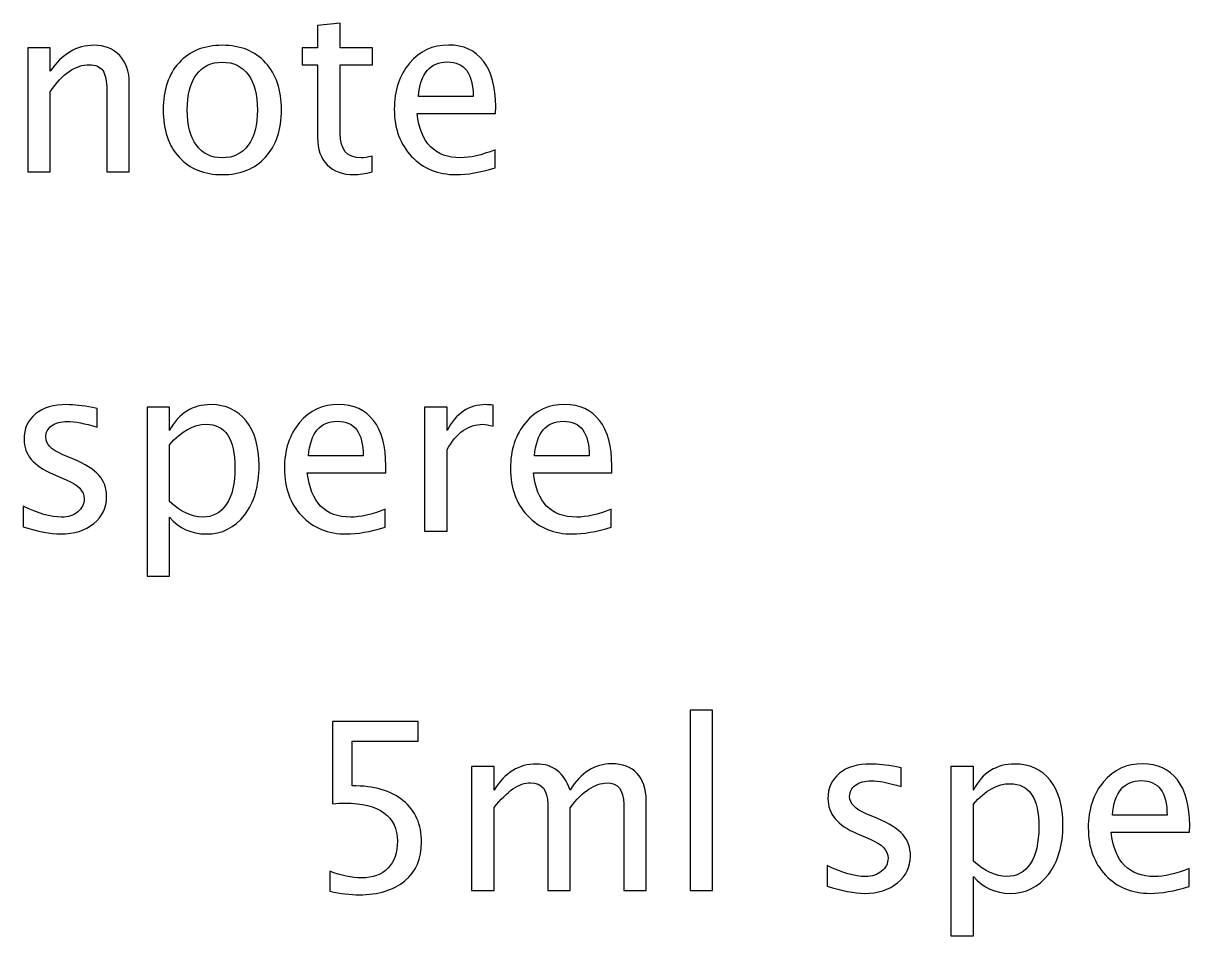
# Model space of a CAD drawing. Header units: centimetres. Extents: x -42.9 to 42.9, y -9 to 28.7.
# Drawn here: x -6.99 to -1.71, y -4.09 to 0.04 of the extents above; entities that cross this region are included whole.
import ezdxf

# ---------------------------------------------------------------- set-up
doc = ezdxf.new("R2010")
doc.units = ezdxf.units.CM
doc.header["$MEASUREMENT"] = 0
doc.layers.add('Layer 1', color=7, linetype='Continuous')

msp = doc.modelspace()

# ---------------------------------------------------------------- linework, layer by layer
at = {"layer": 'Layer 1'}
for points, knots in [([(-5.41375, -0.6304), (-5.44514, -0.63905), (-5.47248, -0.64328), (-5.49559, -0.64328), (-5.49559, -0.64328), (-5.54745, -0.64328), (-5.58784, -0.62846), (-5.61677, -0.59883), (-5.61677, -0.59883), (-5.64587, -0.5692), (-5.66034, -0.5281), (-5.66034, -0.47536), (-5.66034, -0.47536), (-5.66034, -0.47536), (-5.66034, -0.14586), (-5.66034, -0.14586), (-5.66034, -0.14586), (-5.66034, -0.14586), (-5.73054, -0.14586), (-5.73054, -0.14586), (-5.73054, -0.14586), (-5.73054, -0.14586), (-5.73054, -0.06967), (-5.73054, -0.06967), (-5.73054, -0.06967), (-5.73054, -0.06967), (-5.66034, -0.06967), (-5.66034, -0.06967), (-5.66034, -0.06967), (-5.66034, -0.06967), (-5.66034, 0.03176), (-5.66034, 0.03176), (-5.66034, 0.03176), (-5.66034, 0.03176), (-5.55874, 0.04146), (-5.55874, 0.04146), (-5.55874, 0.04146), (-5.55874, 0.04146), (-5.55874, -0.06967), (-5.55874, -0.06967), (-5.55874, -0.06967), (-5.55874, -0.06967), (-5.41163, -0.06967), (-5.41163, -0.06967), (-5.41163, -0.06967), (-5.41163, -0.06967), (-5.41163, -0.14586), (-5.41163, -0.14586), (-5.41163, -0.14586), (-5.41163, -0.14586), (-5.55874, -0.14586), (-5.55874, -0.14586), (-5.55874, -0.14586), (-5.55874, -0.14586), (-5.55874, -0.45701), (-5.55874, -0.45701), (-5.55874, -0.45701), (-5.55874, -0.53039), (-5.52681, -0.56708), (-5.46313, -0.56708), (-5.46313, -0.56708), (-5.44955, -0.56708), (-5.43315, -0.56479), (-5.41375, -0.56038), (-5.41375, -0.56038), (-5.41375, -0.56038), (-5.41375, -0.6304), (-5.41375, -0.6304)], [0, 0, 0, 0, 0.0555556, 0.0555556, 0.0555556, 0.0555556, 0.1111111, 0.1111111, 0.1111111, 0.1111111, 0.1666667, 0.1666667, 0.1666667, 0.1666667, 0.2222222, 0.2222222, 0.2222222, 0.2222222, 0.2777778, 0.2777778, 0.2777778, 0.2777778, 0.3333333, 0.3333333, 0.3333333, 0.3333333, 0.3888889, 0.3888889, 0.3888889, 0.3888889, 0.4444444, 0.4444444, 0.4444444, 0.4444444, 0.5, 0.5, 0.5, 0.5, 0.5555556, 0.5555556, 0.5555556, 0.5555556, 0.6111111, 0.6111111, 0.6111111, 0.6111111, 0.6666667, 0.6666667, 0.6666667, 0.6666667, 0.7222222, 0.7222222, 0.7222222, 0.7222222, 0.7777778, 0.7777778, 0.7777778, 0.7777778, 0.8333333, 0.8333333, 0.8333333, 0.8333333, 0.8888889, 0.8888889, 0.8888889, 0.8888889, 1, 1, 1, 1]), ([(-6.97161, -0.63058), (-6.97161, -0.63058), (-6.97161, -0.06967), (-6.97161, -0.06967), (-6.97161, -0.06967), (-6.97161, -0.06967), (-6.87001, -0.06967), (-6.87001, -0.06967), (-6.87001, -0.06967), (-6.87001, -0.06967), (-6.87001, -0.17567), (-6.87001, -0.17567), (-6.87001, -0.17567), (-6.81621, -0.09718), (-6.75024, -0.05802), (-6.67228, -0.05802), (-6.67228, -0.05802), (-6.62324, -0.05802), (-6.58426, -0.07337), (-6.55551, -0.10424), (-6.55551, -0.10424), (-6.52676, -0.13493), (-6.5123, -0.17638), (-6.5123, -0.22824), (-6.5123, -0.22824), (-6.5123, -0.22824), (-6.5123, -0.63058), (-6.5123, -0.63058), (-6.5123, -0.63058), (-6.5123, -0.63058), (-6.61389, -0.63058), (-6.61389, -0.63058), (-6.61389, -0.63058), (-6.61389, -0.63058), (-6.61389, -0.2614), (-6.61389, -0.2614), (-6.61389, -0.2614), (-6.61389, -0.21977), (-6.62007, -0.19014), (-6.63224, -0.1725), (-6.63224, -0.1725), (-6.64459, -0.15468), (-6.66487, -0.14586), (-6.69327, -0.14586), (-6.69327, -0.14586), (-6.75571, -0.14586), (-6.81462, -0.18661), (-6.87001, -0.2681), (-6.87001, -0.2681), (-6.87001, -0.2681), (-6.87001, -0.63058), (-6.87001, -0.63058), (-6.87001, -0.63058), (-6.87001, -0.63058), (-6.97161, -0.63058), (-6.97161, -0.63058)], [0, 0, 0, 0, 0.0666667, 0.0666667, 0.0666667, 0.0666667, 0.1333333, 0.1333333, 0.1333333, 0.1333333, 0.2, 0.2, 0.2, 0.2, 0.2666667, 0.2666667, 0.2666667, 0.2666667, 0.3333333, 0.3333333, 0.3333333, 0.3333333, 0.4, 0.4, 0.4, 0.4, 0.4666667, 0.4666667, 0.4666667, 0.4666667, 0.5333333, 0.5333333, 0.5333333, 0.5333333, 0.6, 0.6, 0.6, 0.6, 0.6666667, 0.6666667, 0.6666667, 0.6666667, 0.7333333, 0.7333333, 0.7333333, 0.7333333, 0.8, 0.8, 0.8, 0.8, 0.8666667, 0.8666667, 0.8666667, 0.8666667, 1, 1, 1, 1]), ([(-6.09143, -0.64328), (-6.17381, -0.64328), (-6.23907, -0.617), (-6.28705, -0.56443), (-6.28705, -0.56443), (-6.3352, -0.51187), (-6.35919, -0.44043), (-6.35919, -0.3503), (-6.35919, -0.3503), (-6.35919, -0.26034), (-6.3352, -0.18908), (-6.28705, -0.13669), (-6.28705, -0.13669), (-6.23907, -0.08431), (-6.17381, -0.05802), (-6.09143, -0.05802), (-6.09143, -0.05802), (-6.00906, -0.05802), (-5.9438, -0.08431), (-5.89582, -0.13669), (-5.89582, -0.13669), (-5.84766, -0.18908), (-5.82368, -0.26034), (-5.82368, -0.3503), (-5.82368, -0.3503), (-5.82368, -0.44043), (-5.84766, -0.51187), (-5.89582, -0.56443), (-5.89582, -0.56443), (-5.9438, -0.617), (-6.00906, -0.64328), (-6.09143, -0.64328)], [0, 0, 0, 0, 0.1111111, 0.1111111, 0.1111111, 0.1111111, 0.2222222, 0.2222222, 0.2222222, 0.2222222, 0.3333333, 0.3333333, 0.3333333, 0.3333333, 0.4444444, 0.4444444, 0.4444444, 0.4444444, 0.5555556, 0.5555556, 0.5555556, 0.5555556, 0.6666667, 0.6666667, 0.6666667, 0.6666667, 0.7777778, 0.7777778, 0.7777778, 0.7777778, 1, 1, 1, 1]), ([(-4.85706, -0.61259), (-4.92532, -0.63305), (-4.98371, -0.64328), (-5.03239, -0.64328), (-5.03239, -0.64328), (-5.11547, -0.64328), (-5.18303, -0.61576), (-5.23506, -0.56091), (-5.23506, -0.56091), (-5.28709, -0.50605), (-5.3132, -0.43497), (-5.3132, -0.34748), (-5.3132, -0.34748), (-5.3132, -0.26263), (-5.29027, -0.19296), (-5.24423, -0.13846), (-5.24423, -0.13846), (-5.19819, -0.08413), (-5.13928, -0.05697), (-5.06749, -0.05697), (-5.06749, -0.05697), (-4.99958, -0.05697), (-4.94702, -0.08113), (-4.90998, -0.12946), (-4.90998, -0.12946), (-4.87293, -0.17779), (-4.85441, -0.24623), (-4.85441, -0.33495), (-4.85441, -0.33495), (-4.85441, -0.33495), (-4.85494, -0.366), (-4.85494, -0.366), (-4.85494, -0.366), (-4.85494, -0.366), (-5.20948, -0.366), (-5.20948, -0.366), (-5.20948, -0.366), (-5.19467, -0.50005), (-5.12923, -0.56708), (-5.01334, -0.56708), (-5.01334, -0.56708), (-4.97083, -0.56708), (-4.9188, -0.55509), (-4.85706, -0.5311), (-4.85706, -0.5311), (-4.85706, -0.5311), (-4.85706, -0.61259), (-4.85706, -0.61259)], [0, 0, 0, 0, 0.0769231, 0.0769231, 0.0769231, 0.0769231, 0.1538462, 0.1538462, 0.1538462, 0.1538462, 0.2307692, 0.2307692, 0.2307692, 0.2307692, 0.3076923, 0.3076923, 0.3076923, 0.3076923, 0.3846154, 0.3846154, 0.3846154, 0.3846154, 0.4615385, 0.4615385, 0.4615385, 0.4615385, 0.5384615, 0.5384615, 0.5384615, 0.5384615, 0.6153846, 0.6153846, 0.6153846, 0.6153846, 0.6923077, 0.6923077, 0.6923077, 0.6923077, 0.7692308, 0.7692308, 0.7692308, 0.7692308, 0.8461538, 0.8461538, 0.8461538, 0.8461538, 1, 1, 1, 1]), ([(-6.09161, -0.56708), (-6.04134, -0.56708), (-6.00218, -0.54821), (-5.97431, -0.51028), (-5.97431, -0.51028), (-5.94662, -0.47254), (-5.93268, -0.41909), (-5.93268, -0.3503), (-5.93268, -0.3503), (-5.93268, -0.28168), (-5.94662, -0.22841), (-5.97431, -0.19067), (-5.97431, -0.19067), (-6.00218, -0.1531), (-6.04134, -0.13422), (-6.09161, -0.13422), (-6.09161, -0.13422), (-6.14206, -0.13422), (-6.18121, -0.1531), (-6.20873, -0.19067), (-6.20873, -0.19067), (-6.23642, -0.22841), (-6.25018, -0.28168), (-6.25018, -0.3503), (-6.25018, -0.3503), (-6.25018, -0.41909), (-6.23642, -0.47254), (-6.20873, -0.51028), (-6.20873, -0.51028), (-6.18121, -0.54821), (-6.14206, -0.56708), (-6.09161, -0.56708)], [0, 0, 0, 0, 0.1111111, 0.1111111, 0.1111111, 0.1111111, 0.2222222, 0.2222222, 0.2222222, 0.2222222, 0.3333333, 0.3333333, 0.3333333, 0.3333333, 0.4444444, 0.4444444, 0.4444444, 0.4444444, 0.5555556, 0.5555556, 0.5555556, 0.5555556, 0.6666667, 0.6666667, 0.6666667, 0.6666667, 0.7777778, 0.7777778, 0.7777778, 0.7777778, 1, 1, 1, 1]), ([(-5.20419, -0.2898), (-5.20419, -0.2898), (-4.95654, -0.2898), (-4.95654, -0.2898), (-4.95654, -0.2898), (-4.95654, -0.18538), (-4.99552, -0.13316), (-5.07331, -0.13316), (-5.07331, -0.13316), (-5.15163, -0.13316), (-5.1952, -0.18538), (-5.20419, -0.2898)], [0, 0, 0, 0, 0.25, 0.25, 0.25, 0.25, 0.5, 0.5, 0.5, 0.5, 1, 1, 1, 1]), ([(-6.99172, -2.23678), (-6.99172, -2.23678), (-6.99172, -2.14365), (-6.99172, -2.14365), (-6.99172, -2.14365), (-6.92522, -2.17681), (-6.86754, -2.19339), (-6.81833, -2.19339), (-6.81833, -2.19339), (-6.78905, -2.19339), (-6.76471, -2.18545), (-6.74548, -2.16958), (-6.74548, -2.16958), (-6.72625, -2.15388), (-6.71655, -2.13412), (-6.71655, -2.11031), (-6.71655, -2.11031), (-6.71655, -2.07556), (-6.74354, -2.04681), (-6.79752, -2.02406), (-6.79752, -2.02406), (-6.79752, -2.02406), (-6.85696, -1.99883), (-6.85696, -1.99883), (-6.85696, -1.99883), (-6.94462, -1.9625), (-6.98854, -1.90993), (-6.98854, -1.84167), (-6.98854, -1.84167), (-6.98854, -1.79281), (-6.97126, -1.75436), (-6.93669, -1.72631), (-6.93669, -1.72631), (-6.90211, -1.69827), (-6.85466, -1.68433), (-6.79452, -1.68433), (-6.79452, -1.68433), (-6.7633, -1.68433), (-6.72449, -1.68857), (-6.67845, -1.69721), (-6.67845, -1.69721), (-6.67845, -1.69721), (-6.65729, -1.70127), (-6.65729, -1.70127), (-6.65729, -1.70127), (-6.65729, -1.70127), (-6.65729, -1.78593), (-6.65729, -1.78593), (-6.65729, -1.78593), (-6.71391, -1.769), (-6.75906, -1.76053), (-6.79275, -1.76053), (-6.79275, -1.76053), (-6.82239, -1.76053), (-6.84585, -1.76706), (-6.86366, -1.77994), (-6.86366, -1.77994), (-6.8813, -1.79281), (-6.89012, -1.8101), (-6.89012, -1.83179), (-6.89012, -1.83179), (-6.89012, -1.86231), (-6.86542, -1.88824), (-6.81586, -1.90923), (-6.81586, -1.90923), (-6.81586, -1.90923), (-6.767, -1.92987), (-6.767, -1.92987), (-6.767, -1.92987), (-6.71161, -1.95315), (-6.67246, -1.97784), (-6.64953, -2.00377), (-6.64953, -2.00377), (-6.62642, -2.0297), (-6.61495, -2.06216), (-6.61495, -2.10096), (-6.61495, -2.10096), (-6.61495, -2.15018), (-6.63436, -2.19057), (-6.67334, -2.22214), (-6.67334, -2.22214), (-6.71214, -2.25372), (-6.76188, -2.26959), (-6.82239, -2.26959), (-6.82239, -2.26959), (-6.86895, -2.26959), (-6.92522, -2.25865), (-6.99172, -2.23678)], [0, 0, 0, 0, 0.0434783, 0.0434783, 0.0434783, 0.0434783, 0.0869565, 0.0869565, 0.0869565, 0.0869565, 0.1304348, 0.1304348, 0.1304348, 0.1304348, 0.173913, 0.173913, 0.173913, 0.173913, 0.2173913, 0.2173913, 0.2173913, 0.2173913, 0.2608696, 0.2608696, 0.2608696, 0.2608696, 0.3043478, 0.3043478, 0.3043478, 0.3043478, 0.3478261, 0.3478261, 0.3478261, 0.3478261, 0.3913043, 0.3913043, 0.3913043, 0.3913043, 0.4347826, 0.4347826, 0.4347826, 0.4347826, 0.4782609, 0.4782609, 0.4782609, 0.4782609, 0.5217391, 0.5217391, 0.5217391, 0.5217391, 0.5652174, 0.5652174, 0.5652174, 0.5652174, 0.6086957, 0.6086957, 0.6086957, 0.6086957, 0.6521739, 0.6521739, 0.6521739, 0.6521739, 0.6956522, 0.6956522, 0.6956522, 0.6956522, 0.7391304, 0.7391304, 0.7391304, 0.7391304, 0.7826087, 0.7826087, 0.7826087, 0.7826087, 0.826087, 0.826087, 0.826087, 0.826087, 0.8695652, 0.8695652, 0.8695652, 0.8695652, 0.9130435, 0.9130435, 0.9130435, 0.9130435, 1, 1, 1, 1]), ([(-6.43204, -2.46115), (-6.43204, -2.46115), (-6.43204, -1.69598), (-6.43204, -1.69598), (-6.43204, -1.69598), (-6.43204, -1.69598), (-6.33044, -1.69598), (-6.33044, -1.69598), (-6.33044, -1.69598), (-6.33044, -1.69598), (-6.33044, -1.80198), (-6.33044, -1.80198), (-6.33044, -1.80198), (-6.28881, -1.72349), (-6.2262, -1.68433), (-6.14276, -1.68433), (-6.14276, -1.68433), (-6.07521, -1.68433), (-6.02211, -1.70885), (-5.98331, -1.75806), (-5.98331, -1.75806), (-5.9445, -1.80728), (-5.9251, -1.87448), (-5.9251, -1.95968), (-5.9251, -1.95968), (-5.9251, -2.05246), (-5.94715, -2.12742), (-5.99107, -2.18422), (-5.99107, -2.18422), (-6.03499, -2.24119), (-6.09285, -2.26959), (-6.16446, -2.26959), (-6.16446, -2.26959), (-6.23096, -2.26959), (-6.28634, -2.24419), (-6.33044, -2.19321), (-6.33044, -2.19321), (-6.33044, -2.19321), (-6.33044, -2.46115), (-6.33044, -2.46115), (-6.33044, -2.46115), (-6.33044, -2.46115), (-6.43204, -2.46115), (-6.43204, -2.46115)], [0, 0, 0, 0, 0.0833333, 0.0833333, 0.0833333, 0.0833333, 0.1666667, 0.1666667, 0.1666667, 0.1666667, 0.25, 0.25, 0.25, 0.25, 0.3333333, 0.3333333, 0.3333333, 0.3333333, 0.4166667, 0.4166667, 0.4166667, 0.4166667, 0.5, 0.5, 0.5, 0.5, 0.5833333, 0.5833333, 0.5833333, 0.5833333, 0.6666667, 0.6666667, 0.6666667, 0.6666667, 0.75, 0.75, 0.75, 0.75, 0.8333333, 0.8333333, 0.8333333, 0.8333333, 1, 1, 1, 1]), ([(-5.35431, -2.2389), (-5.42257, -2.25936), (-5.48096, -2.26959), (-5.52964, -2.26959), (-5.52964, -2.26959), (-5.61272, -2.26959), (-5.68028, -2.24207), (-5.73231, -2.18722), (-5.73231, -2.18722), (-5.78434, -2.13236), (-5.81045, -2.06128), (-5.81045, -1.97379), (-5.81045, -1.97379), (-5.81045, -1.88894), (-5.78752, -1.81927), (-5.74148, -1.76477), (-5.74148, -1.76477), (-5.69544, -1.71044), (-5.63653, -1.68328), (-5.56474, -1.68328), (-5.56474, -1.68328), (-5.49683, -1.68328), (-5.44427, -1.70744), (-5.40723, -1.75577), (-5.40723, -1.75577), (-5.37018, -1.8041), (-5.35166, -1.87254), (-5.35166, -1.96126), (-5.35166, -1.96126), (-5.35166, -1.96126), (-5.35219, -1.99231), (-5.35219, -1.99231), (-5.35219, -1.99231), (-5.35219, -1.99231), (-5.70673, -1.99231), (-5.70673, -1.99231), (-5.70673, -1.99231), (-5.69192, -2.12636), (-5.62648, -2.19339), (-5.51059, -2.19339), (-5.51059, -2.19339), (-5.46808, -2.19339), (-5.41605, -2.1814), (-5.35431, -2.15741), (-5.35431, -2.15741), (-5.35431, -2.15741), (-5.35431, -2.2389), (-5.35431, -2.2389)], [0, 0, 0, 0, 0.0769231, 0.0769231, 0.0769231, 0.0769231, 0.1538462, 0.1538462, 0.1538462, 0.1538462, 0.2307692, 0.2307692, 0.2307692, 0.2307692, 0.3076923, 0.3076923, 0.3076923, 0.3076923, 0.3846154, 0.3846154, 0.3846154, 0.3846154, 0.4615385, 0.4615385, 0.4615385, 0.4615385, 0.5384615, 0.5384615, 0.5384615, 0.5384615, 0.6153846, 0.6153846, 0.6153846, 0.6153846, 0.6923077, 0.6923077, 0.6923077, 0.6923077, 0.7692308, 0.7692308, 0.7692308, 0.7692308, 0.8461538, 0.8461538, 0.8461538, 0.8461538, 1, 1, 1, 1]), ([(-5.17633, -2.25689), (-5.17633, -2.25689), (-5.17633, -1.69598), (-5.17633, -1.69598), (-5.17633, -1.69598), (-5.17633, -1.69598), (-5.07473, -1.69598), (-5.07473, -1.69598), (-5.07473, -1.69598), (-5.07473, -1.69598), (-5.07473, -1.80198), (-5.07473, -1.80198), (-5.07473, -1.80198), (-5.03434, -1.72349), (-4.97578, -1.68433), (-4.89887, -1.68433), (-4.89887, -1.68433), (-4.88846, -1.68433), (-4.87753, -1.68522), (-4.86624, -1.68698), (-4.86624, -1.68698), (-4.86624, -1.68698), (-4.86624, -1.78205), (-4.86624, -1.78205), (-4.86624, -1.78205), (-4.88388, -1.77623), (-4.8994, -1.77323), (-4.91281, -1.77323), (-4.91281, -1.77323), (-4.97736, -1.77323), (-5.03134, -1.81133), (-5.07473, -1.88771), (-5.07473, -1.88771), (-5.07473, -1.88771), (-5.07473, -2.25689), (-5.07473, -2.25689), (-5.07473, -2.25689), (-5.07473, -2.25689), (-5.17633, -2.25689), (-5.17633, -2.25689)], [0, 0, 0, 0, 0.0909091, 0.0909091, 0.0909091, 0.0909091, 0.1818182, 0.1818182, 0.1818182, 0.1818182, 0.2727273, 0.2727273, 0.2727273, 0.2727273, 0.3636364, 0.3636364, 0.3636364, 0.3636364, 0.4545455, 0.4545455, 0.4545455, 0.4545455, 0.5454545, 0.5454545, 0.5454545, 0.5454545, 0.6363636, 0.6363636, 0.6363636, 0.6363636, 0.7272727, 0.7272727, 0.7272727, 0.7272727, 0.8181818, 0.8181818, 0.8181818, 0.8181818, 1, 1, 1, 1]), ([(-4.33161, -2.2389), (-4.39987, -2.25936), (-4.45826, -2.26959), (-4.50694, -2.26959), (-4.50694, -2.26959), (-4.59002, -2.26959), (-4.65758, -2.24207), (-4.70961, -2.18722), (-4.70961, -2.18722), (-4.76164, -2.13236), (-4.78775, -2.06128), (-4.78775, -1.97379), (-4.78775, -1.97379), (-4.78775, -1.88894), (-4.76482, -1.81927), (-4.71878, -1.76477), (-4.71878, -1.76477), (-4.67274, -1.71044), (-4.61383, -1.68328), (-4.54204, -1.68328), (-4.54204, -1.68328), (-4.47413, -1.68328), (-4.42157, -1.70744), (-4.38453, -1.75577), (-4.38453, -1.75577), (-4.34748, -1.8041), (-4.32896, -1.87254), (-4.32896, -1.96126), (-4.32896, -1.96126), (-4.32896, -1.96126), (-4.32949, -1.99231), (-4.32949, -1.99231), (-4.32949, -1.99231), (-4.32949, -1.99231), (-4.68403, -1.99231), (-4.68403, -1.99231), (-4.68403, -1.99231), (-4.66922, -2.12636), (-4.60378, -2.19339), (-4.48789, -2.19339), (-4.48789, -2.19339), (-4.44538, -2.19339), (-4.39335, -2.1814), (-4.33161, -2.15741), (-4.33161, -2.15741), (-4.33161, -2.15741), (-4.33161, -2.2389), (-4.33161, -2.2389)], [0, 0, 0, 0, 0.0769231, 0.0769231, 0.0769231, 0.0769231, 0.1538462, 0.1538462, 0.1538462, 0.1538462, 0.2307692, 0.2307692, 0.2307692, 0.2307692, 0.3076923, 0.3076923, 0.3076923, 0.3076923, 0.3846154, 0.3846154, 0.3846154, 0.3846154, 0.4615385, 0.4615385, 0.4615385, 0.4615385, 0.5384615, 0.5384615, 0.5384615, 0.5384615, 0.6153846, 0.6153846, 0.6153846, 0.6153846, 0.6923077, 0.6923077, 0.6923077, 0.6923077, 0.7692308, 0.7692308, 0.7692308, 0.7692308, 0.8461538, 0.8461538, 0.8461538, 0.8461538, 1, 1, 1, 1]), ([(-6.33044, -2.12319), (-6.27805, -2.16993), (-6.22814, -2.19339), (-6.18069, -2.19339), (-6.18069, -2.19339), (-6.13394, -2.19339), (-6.09778, -2.17381), (-6.07238, -2.13483), (-6.07238, -2.13483), (-6.04681, -2.09585), (-6.03411, -2.04099), (-6.03411, -1.97008), (-6.03411, -1.97008), (-6.03411, -1.83885), (-6.0775, -1.77323), (-6.16428, -1.77323), (-6.16428, -1.77323), (-6.22108, -1.77323), (-6.27647, -1.80392), (-6.33044, -1.86548), (-6.33044, -1.86548), (-6.33044, -1.86548), (-6.33044, -2.12319), (-6.33044, -2.12319)], [0, 0, 0, 0, 0.1428571, 0.1428571, 0.1428571, 0.1428571, 0.2857143, 0.2857143, 0.2857143, 0.2857143, 0.4285714, 0.4285714, 0.4285714, 0.4285714, 0.5714286, 0.5714286, 0.5714286, 0.5714286, 0.7142857, 0.7142857, 0.7142857, 0.7142857, 1, 1, 1, 1]), ([(-5.70144, -1.91611), (-5.70144, -1.91611), (-5.45379, -1.91611), (-5.45379, -1.91611), (-5.45379, -1.91611), (-5.45379, -1.81169), (-5.49277, -1.75947), (-5.57056, -1.75947), (-5.57056, -1.75947), (-5.64888, -1.75947), (-5.69245, -1.81169), (-5.70144, -1.91611)], [0, 0, 0, 0, 0.25, 0.25, 0.25, 0.25, 0.5, 0.5, 0.5, 0.5, 1, 1, 1, 1]), ([(-4.67874, -1.91611), (-4.67874, -1.91611), (-4.43109, -1.91611), (-4.43109, -1.91611), (-4.43109, -1.91611), (-4.43109, -1.81169), (-4.47007, -1.75947), (-4.54786, -1.75947), (-4.54786, -1.75947), (-4.62618, -1.75947), (-4.66975, -1.81169), (-4.67874, -1.91611)], [0, 0, 0, 0, 0.25, 0.25, 0.25, 0.25, 0.5, 0.5, 0.5, 0.5, 1, 1, 1, 1]), ([(-3.9751, -3.8832), (-3.9751, -3.8832), (-3.9751, -3.06723), (-3.9751, -3.06723), (-3.9751, -3.06723), (-3.9751, -3.06723), (-3.8735, -3.06723), (-3.8735, -3.06723), (-3.8735, -3.06723), (-3.8735, -3.06723), (-3.8735, -3.8832), (-3.8735, -3.8832), (-3.8735, -3.8832), (-3.8735, -3.8832), (-3.9751, -3.8832), (-3.9751, -3.8832)], [0, 0, 0, 0, 0.2, 0.2, 0.2, 0.2, 0.4, 0.4, 0.4, 0.4, 0.6, 0.6, 0.6, 0.6, 1, 1, 1, 1]), ([(-5.60493, -3.88637), (-5.60493, -3.88637), (-5.60493, -3.79536), (-5.60493, -3.79536), (-5.60493, -3.79536), (-5.55431, -3.81582), (-5.50633, -3.82605), (-5.46047, -3.82605), (-5.46047, -3.82605), (-5.41038, -3.82605), (-5.37087, -3.81123), (-5.34212, -3.7816), (-5.34212, -3.7816), (-5.31336, -3.75197), (-5.29908, -3.71122), (-5.29908, -3.65936), (-5.29908, -3.65936), (-5.29908, -3.60362), (-5.31936, -3.56094), (-5.35993, -3.53148), (-5.35993, -3.53148), (-5.4005, -3.50202), (-5.45924, -3.48738), (-5.53597, -3.48738), (-5.53597, -3.48738), (-5.55378, -3.48738), (-5.57265, -3.48862), (-5.59223, -3.49109), (-5.59223, -3.49109), (-5.59223, -3.49109), (-5.59223, -3.11803), (-5.59223, -3.11803), (-5.59223, -3.11803), (-5.59223, -3.11803), (-5.20489, -3.11803), (-5.20489, -3.11803), (-5.20489, -3.11803), (-5.20489, -3.11803), (-5.20489, -3.20693), (-5.20489, -3.20693), (-5.20489, -3.20693), (-5.20489, -3.20693), (-5.50333, -3.20693), (-5.50333, -3.20693), (-5.50333, -3.20693), (-5.50333, -3.20693), (-5.50333, -3.40907), (-5.50333, -3.40907), (-5.50333, -3.40907), (-5.40491, -3.40907), (-5.32818, -3.43165), (-5.27297, -3.4768), (-5.27297, -3.4768), (-5.21776, -3.52178), (-5.19007, -3.58422), (-5.19007, -3.66413), (-5.19007, -3.66413), (-5.19007, -3.73856), (-5.21512, -3.79677), (-5.26521, -3.83893), (-5.26521, -3.83893), (-5.3153, -3.88108), (-5.38445, -3.90225), (-5.47264, -3.90225), (-5.47264, -3.90225), (-5.51198, -3.90225), (-5.55607, -3.89696), (-5.60493, -3.88637)], [0, 0, 0, 0, 0.0555556, 0.0555556, 0.0555556, 0.0555556, 0.1111111, 0.1111111, 0.1111111, 0.1111111, 0.1666667, 0.1666667, 0.1666667, 0.1666667, 0.2222222, 0.2222222, 0.2222222, 0.2222222, 0.2777778, 0.2777778, 0.2777778, 0.2777778, 0.3333333, 0.3333333, 0.3333333, 0.3333333, 0.3888889, 0.3888889, 0.3888889, 0.3888889, 0.4444444, 0.4444444, 0.4444444, 0.4444444, 0.5, 0.5, 0.5, 0.5, 0.5555556, 0.5555556, 0.5555556, 0.5555556, 0.6111111, 0.6111111, 0.6111111, 0.6111111, 0.6666667, 0.6666667, 0.6666667, 0.6666667, 0.7222222, 0.7222222, 0.7222222, 0.7222222, 0.7777778, 0.7777778, 0.7777778, 0.7777778, 0.8333333, 0.8333333, 0.8333333, 0.8333333, 0.8888889, 0.8888889, 0.8888889, 0.8888889, 1, 1, 1, 1]), ([(-4.96323, -3.8832), (-4.96323, -3.8832), (-4.96323, -3.32229), (-4.96323, -3.32229), (-4.96323, -3.32229), (-4.96323, -3.32229), (-4.86163, -3.32229), (-4.86163, -3.32229), (-4.86163, -3.32229), (-4.86163, -3.32229), (-4.86163, -3.42829), (-4.86163, -3.42829), (-4.86163, -3.42829), (-4.81207, -3.3498), (-4.74857, -3.31064), (-4.67078, -3.31064), (-4.67078, -3.31064), (-4.59581, -3.31064), (-4.54484, -3.3498), (-4.51767, -3.42829), (-4.51767, -3.42829), (-4.46952, -3.3491), (-4.40673, -3.30959), (-4.32964, -3.30959), (-4.32964, -3.30959), (-4.28043, -3.30959), (-4.24215, -3.32405), (-4.21481, -3.35315), (-4.21481, -3.35315), (-4.18747, -3.38226), (-4.17372, -3.423), (-4.17372, -3.47539), (-4.17372, -3.47539), (-4.17372, -3.47539), (-4.17372, -3.8832), (-4.17372, -3.8832), (-4.17372, -3.8832), (-4.17372, -3.8832), (-4.27532, -3.8832), (-4.27532, -3.8832), (-4.27532, -3.8832), (-4.27532, -3.8832), (-4.27532, -3.49215), (-4.27532, -3.49215), (-4.27532, -3.49215), (-4.27532, -3.42829), (-4.30072, -3.39637), (-4.35152, -3.39637), (-4.35152, -3.39637), (-4.40426, -3.39637), (-4.45964, -3.43359), (-4.51767, -3.5082), (-4.51767, -3.5082), (-4.51767, -3.5082), (-4.51767, -3.8832), (-4.51767, -3.8832), (-4.51767, -3.8832), (-4.51767, -3.8832), (-4.61927, -3.8832), (-4.61927, -3.8832), (-4.61927, -3.8832), (-4.61927, -3.8832), (-4.61927, -3.49179), (-4.61927, -3.49179), (-4.61927, -3.49179), (-4.61927, -3.42741), (-4.64503, -3.39531), (-4.69671, -3.39531), (-4.69671, -3.39531), (-4.74804, -3.39531), (-4.80307, -3.4327), (-4.86163, -3.50767), (-4.86163, -3.50767), (-4.86163, -3.50767), (-4.86163, -3.8832), (-4.86163, -3.8832), (-4.86163, -3.8832), (-4.86163, -3.8832), (-4.96323, -3.8832), (-4.96323, -3.8832)], [0, 0, 0, 0, 0.047619, 0.047619, 0.047619, 0.047619, 0.0952381, 0.0952381, 0.0952381, 0.0952381, 0.1428571, 0.1428571, 0.1428571, 0.1428571, 0.1904762, 0.1904762, 0.1904762, 0.1904762, 0.2380952, 0.2380952, 0.2380952, 0.2380952, 0.2857143, 0.2857143, 0.2857143, 0.2857143, 0.3333333, 0.3333333, 0.3333333, 0.3333333, 0.3809524, 0.3809524, 0.3809524, 0.3809524, 0.4285714, 0.4285714, 0.4285714, 0.4285714, 0.4761905, 0.4761905, 0.4761905, 0.4761905, 0.5238095, 0.5238095, 0.5238095, 0.5238095, 0.5714286, 0.5714286, 0.5714286, 0.5714286, 0.6190476, 0.6190476, 0.6190476, 0.6190476, 0.6666667, 0.6666667, 0.6666667, 0.6666667, 0.7142857, 0.7142857, 0.7142857, 0.7142857, 0.7619048, 0.7619048, 0.7619048, 0.7619048, 0.8095238, 0.8095238, 0.8095238, 0.8095238, 0.8571429, 0.8571429, 0.8571429, 0.8571429, 0.9047619, 0.9047619, 0.9047619, 0.9047619, 1, 1, 1, 1]), ([(-3.35456, -3.86309), (-3.35456, -3.86309), (-3.35456, -3.76996), (-3.35456, -3.76996), (-3.35456, -3.76996), (-3.28806, -3.80312), (-3.23038, -3.8197), (-3.18117, -3.8197), (-3.18117, -3.8197), (-3.15189, -3.8197), (-3.12755, -3.81176), (-3.10832, -3.79589), (-3.10832, -3.79589), (-3.08909, -3.78019), (-3.07939, -3.76043), (-3.07939, -3.73662), (-3.07939, -3.73662), (-3.07939, -3.70187), (-3.10638, -3.67312), (-3.16036, -3.65037), (-3.16036, -3.65037), (-3.16036, -3.65037), (-3.2198, -3.62514), (-3.2198, -3.62514), (-3.2198, -3.62514), (-3.30746, -3.58881), (-3.35138, -3.53624), (-3.35138, -3.46798), (-3.35138, -3.46798), (-3.35138, -3.41912), (-3.3341, -3.38067), (-3.29953, -3.35262), (-3.29953, -3.35262), (-3.26495, -3.32458), (-3.2175, -3.31064), (-3.15736, -3.31064), (-3.15736, -3.31064), (-3.12614, -3.31064), (-3.08733, -3.31488), (-3.04129, -3.32352), (-3.04129, -3.32352), (-3.04129, -3.32352), (-3.02013, -3.32758), (-3.02013, -3.32758), (-3.02013, -3.32758), (-3.02013, -3.32758), (-3.02013, -3.41224), (-3.02013, -3.41224), (-3.02013, -3.41224), (-3.07675, -3.39531), (-3.1219, -3.38684), (-3.15559, -3.38684), (-3.15559, -3.38684), (-3.18523, -3.38684), (-3.20869, -3.39337), (-3.2265, -3.40625), (-3.2265, -3.40625), (-3.24414, -3.41912), (-3.25296, -3.43641), (-3.25296, -3.4581), (-3.25296, -3.4581), (-3.25296, -3.48862), (-3.22826, -3.51455), (-3.1787, -3.53554), (-3.1787, -3.53554), (-3.1787, -3.53554), (-3.12984, -3.55618), (-3.12984, -3.55618), (-3.12984, -3.55618), (-3.07445, -3.57946), (-3.0353, -3.60415), (-3.01237, -3.63008), (-3.01237, -3.63008), (-2.98926, -3.65601), (-2.97779, -3.68847), (-2.97779, -3.72727), (-2.97779, -3.72727), (-2.97779, -3.77649), (-2.9972, -3.81688), (-3.03618, -3.84845), (-3.03618, -3.84845), (-3.07498, -3.88003), (-3.12472, -3.8959), (-3.18523, -3.8959), (-3.18523, -3.8959), (-3.23179, -3.8959), (-3.28806, -3.88496), (-3.35456, -3.86309)], [0, 0, 0, 0, 0.0434783, 0.0434783, 0.0434783, 0.0434783, 0.0869565, 0.0869565, 0.0869565, 0.0869565, 0.1304348, 0.1304348, 0.1304348, 0.1304348, 0.173913, 0.173913, 0.173913, 0.173913, 0.2173913, 0.2173913, 0.2173913, 0.2173913, 0.2608696, 0.2608696, 0.2608696, 0.2608696, 0.3043478, 0.3043478, 0.3043478, 0.3043478, 0.3478261, 0.3478261, 0.3478261, 0.3478261, 0.3913043, 0.3913043, 0.3913043, 0.3913043, 0.4347826, 0.4347826, 0.4347826, 0.4347826, 0.4782609, 0.4782609, 0.4782609, 0.4782609, 0.5217391, 0.5217391, 0.5217391, 0.5217391, 0.5652174, 0.5652174, 0.5652174, 0.5652174, 0.6086957, 0.6086957, 0.6086957, 0.6086957, 0.6521739, 0.6521739, 0.6521739, 0.6521739, 0.6956522, 0.6956522, 0.6956522, 0.6956522, 0.7391304, 0.7391304, 0.7391304, 0.7391304, 0.7826087, 0.7826087, 0.7826087, 0.7826087, 0.826087, 0.826087, 0.826087, 0.826087, 0.8695652, 0.8695652, 0.8695652, 0.8695652, 0.9130435, 0.9130435, 0.9130435, 0.9130435, 1, 1, 1, 1]), ([(-2.79488, -4.08746), (-2.79488, -4.08746), (-2.79488, -3.32229), (-2.79488, -3.32229), (-2.79488, -3.32229), (-2.79488, -3.32229), (-2.69328, -3.32229), (-2.69328, -3.32229), (-2.69328, -3.32229), (-2.69328, -3.32229), (-2.69328, -3.42829), (-2.69328, -3.42829), (-2.69328, -3.42829), (-2.65165, -3.3498), (-2.58904, -3.31064), (-2.5056, -3.31064), (-2.5056, -3.31064), (-2.43805, -3.31064), (-2.38495, -3.33516), (-2.34615, -3.38437), (-2.34615, -3.38437), (-2.30734, -3.43359), (-2.28794, -3.50079), (-2.28794, -3.58599), (-2.28794, -3.58599), (-2.28794, -3.67877), (-2.30999, -3.75373), (-2.35391, -3.81053), (-2.35391, -3.81053), (-2.39783, -3.8675), (-2.45569, -3.8959), (-2.5273, -3.8959), (-2.5273, -3.8959), (-2.5938, -3.8959), (-2.64918, -3.8705), (-2.69328, -3.81952), (-2.69328, -3.81952), (-2.69328, -3.81952), (-2.69328, -4.08746), (-2.69328, -4.08746), (-2.69328, -4.08746), (-2.69328, -4.08746), (-2.79488, -4.08746), (-2.79488, -4.08746)], [0, 0, 0, 0, 0.0833333, 0.0833333, 0.0833333, 0.0833333, 0.1666667, 0.1666667, 0.1666667, 0.1666667, 0.25, 0.25, 0.25, 0.25, 0.3333333, 0.3333333, 0.3333333, 0.3333333, 0.4166667, 0.4166667, 0.4166667, 0.4166667, 0.5, 0.5, 0.5, 0.5, 0.5833333, 0.5833333, 0.5833333, 0.5833333, 0.6666667, 0.6666667, 0.6666667, 0.6666667, 0.75, 0.75, 0.75, 0.75, 0.8333333, 0.8333333, 0.8333333, 0.8333333, 1, 1, 1, 1]), ([(-1.71715, -3.86521), (-1.78541, -3.88567), (-1.8438, -3.8959), (-1.89248, -3.8959), (-1.89248, -3.8959), (-1.97556, -3.8959), (-2.04312, -3.86838), (-2.09515, -3.81353), (-2.09515, -3.81353), (-2.14718, -3.75867), (-2.17329, -3.68759), (-2.17329, -3.6001), (-2.17329, -3.6001), (-2.17329, -3.51525), (-2.15036, -3.44558), (-2.10432, -3.39108), (-2.10432, -3.39108), (-2.05828, -3.33675), (-1.99937, -3.30959), (-1.92758, -3.30959), (-1.92758, -3.30959), (-1.85967, -3.30959), (-1.80711, -3.33375), (-1.77007, -3.38208), (-1.77007, -3.38208), (-1.73302, -3.43041), (-1.7145, -3.49885), (-1.7145, -3.58757), (-1.7145, -3.58757), (-1.7145, -3.58757), (-1.71503, -3.61862), (-1.71503, -3.61862), (-1.71503, -3.61862), (-1.71503, -3.61862), (-2.06957, -3.61862), (-2.06957, -3.61862), (-2.06957, -3.61862), (-2.05476, -3.75267), (-1.98932, -3.8197), (-1.87343, -3.8197), (-1.87343, -3.8197), (-1.83092, -3.8197), (-1.77889, -3.80771), (-1.71715, -3.78372), (-1.71715, -3.78372), (-1.71715, -3.78372), (-1.71715, -3.86521), (-1.71715, -3.86521)], [0, 0, 0, 0, 0.0769231, 0.0769231, 0.0769231, 0.0769231, 0.1538462, 0.1538462, 0.1538462, 0.1538462, 0.2307692, 0.2307692, 0.2307692, 0.2307692, 0.3076923, 0.3076923, 0.3076923, 0.3076923, 0.3846154, 0.3846154, 0.3846154, 0.3846154, 0.4615385, 0.4615385, 0.4615385, 0.4615385, 0.5384615, 0.5384615, 0.5384615, 0.5384615, 0.6153846, 0.6153846, 0.6153846, 0.6153846, 0.6923077, 0.6923077, 0.6923077, 0.6923077, 0.7692308, 0.7692308, 0.7692308, 0.7692308, 0.8461538, 0.8461538, 0.8461538, 0.8461538, 1, 1, 1, 1]), ([(-2.69328, -3.7495), (-2.64089, -3.79624), (-2.59098, -3.8197), (-2.54353, -3.8197), (-2.54353, -3.8197), (-2.49678, -3.8197), (-2.46062, -3.80012), (-2.43522, -3.76114), (-2.43522, -3.76114), (-2.40965, -3.72216), (-2.39695, -3.6673), (-2.39695, -3.59639), (-2.39695, -3.59639), (-2.39695, -3.46516), (-2.44034, -3.39954), (-2.52712, -3.39954), (-2.52712, -3.39954), (-2.58392, -3.39954), (-2.63931, -3.43023), (-2.69328, -3.49179), (-2.69328, -3.49179), (-2.69328, -3.49179), (-2.69328, -3.7495), (-2.69328, -3.7495)], [0, 0, 0, 0, 0.1428571, 0.1428571, 0.1428571, 0.1428571, 0.2857143, 0.2857143, 0.2857143, 0.2857143, 0.4285714, 0.4285714, 0.4285714, 0.4285714, 0.5714286, 0.5714286, 0.5714286, 0.5714286, 0.7142857, 0.7142857, 0.7142857, 0.7142857, 1, 1, 1, 1]), ([(-2.06428, -3.54242), (-2.06428, -3.54242), (-1.81663, -3.54242), (-1.81663, -3.54242), (-1.81663, -3.54242), (-1.81663, -3.438), (-1.85561, -3.38578), (-1.9334, -3.38578), (-1.9334, -3.38578), (-2.01172, -3.38578), (-2.05529, -3.438), (-2.06428, -3.54242)], [0, 0, 0, 0, 0.25, 0.25, 0.25, 0.25, 0.5, 0.5, 0.5, 0.5, 1, 1, 1, 1])]:
    msp.add_open_spline(points, degree=3, knots=knots, dxfattribs=at)

doc.saveas('drawing.dxf')
